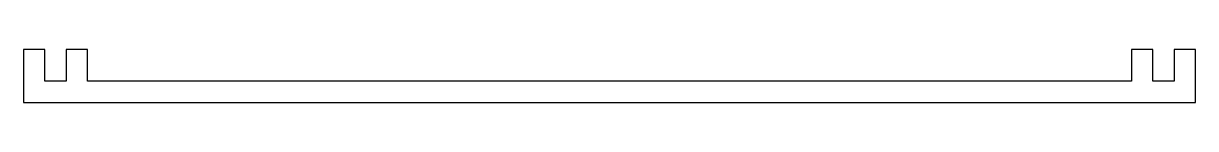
# Model space of a CAD drawing. Extents: x 0 to 220, y 0 to 10.
import ezdxf

# ---------------------------------------------------------------- set-up
doc = ezdxf.new("R2010")
doc.units = 0
doc.layers.add('Layer_1', color=7, linetype='CONTINUOUS')

msp = doc.modelspace()

# ---------------------------------------------------------------- linework, layer by layer
at = {"layer": 'Layer_1', "color": 7}
msp.add_lwpolyline([(0, 10.000147), (0, -0.000001), (219.999938, -0.000001), (219.999938, 10.000147), (215.999771, 10.000147), (215.999771, 4.000169), (212.000152, 4.000169), (212.000152, 10.000147), (207.999982, 10.000147), (207.999982, 4.000169), (16.000126, 4.000169), (14.702014, 4.000169), (11.999957, 4.000169), (11.999957, 10.000147), (7.999787, 10.000147), (7.999787, 4.000169), (4.000169, 4.000169), (4.000169, 10.000147), (0, 10.000147), (0, 10.000147)], dxfattribs=at)

doc.saveas('drawing.dxf')
